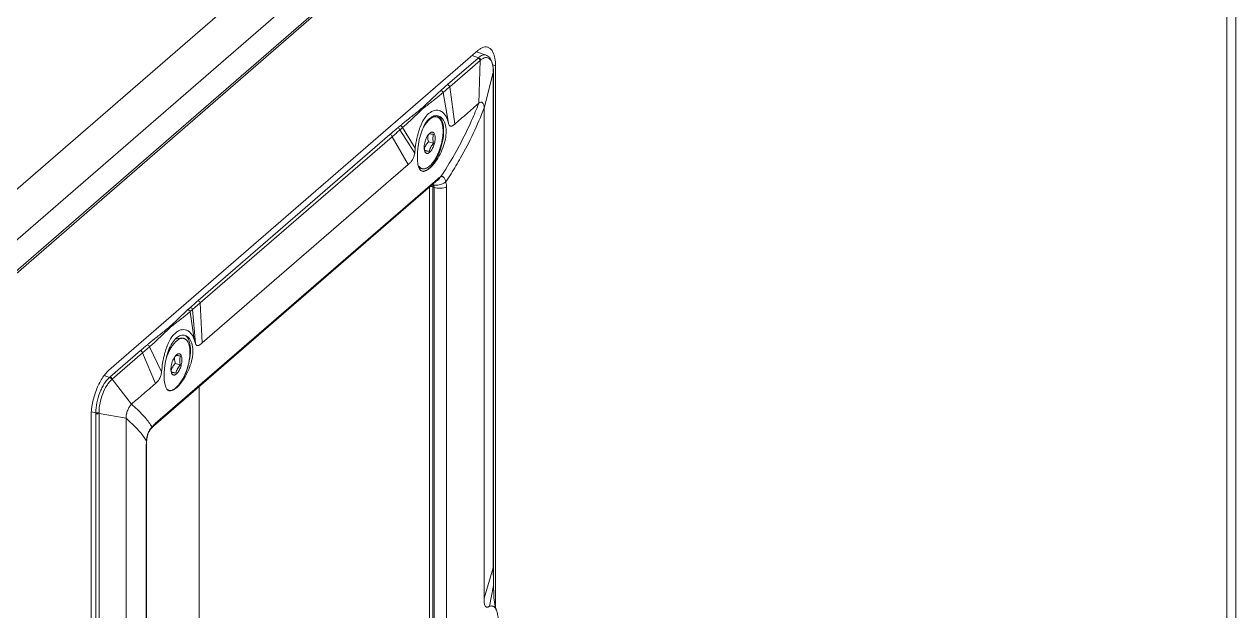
# Model space of a CAD drawing. Header units: millimetres. Extents: x 0 to 3564, y 0 to 2520.
# Drawn here: x 1877.4 to 2100.7, y 2034.2 to 2142.2 of the extents above; entities that cross this region are included whole.
import ezdxf

# ---------------------------------------------------------------- set-up
doc = ezdxf.new("R2010")
doc.units = ezdxf.units.MM
doc.layers.get('0').update_dxf_attribs({"lineweight": 13})

msp = doc.modelspace()

# ---------------------------------------------------------------- linework, layer by layer
for p, q in [((1779.7, 2028.41), (2094.7, 2301.2)), ((1784.03, 2022.83), (2099.03, 2295.62)), ((2100.7, 2296), (2100.7, 1871.65)), ((2099.03, 2289.99), (1784.03, 2017.2)), ((2099.03, 2289.56), (1784.03, 2016.76)), ((2099.03, 2289.56), (2099.03, 1865.2)), ((1961.03, 2137.4), (1893.03, 2078.51)), ((1962.59, 2136.55), (1960.78, 2137.18)), ((1961.06, 2135.99), (1955.45, 2131.14)), ((1961.45, 2135.56), (1955.84, 2130.72)), ((1961.16, 2136.08), (1959.98, 2136.48)), ((1961.06, 2135.99), (1961.16, 2136.08)), ((1961.45, 2135.56), (1961.19, 2127.67)), ((1961.55, 2135.65), (1961.45, 2135.57)), ((1964.28, 2134.58), (1963.77, 2134.73)), ((1964.28, 2134.58), (1964.28, 2034.86)), ((1963.88, 2133.37), (1962.2, 2126.76)), ((1963.89, 2133.7), (1963.88, 2133.64)), ((1963.9, 2133.53), (1963.88, 2133.47)), ((1963.89, 2133.7), (1963.89, 2133.7)), ((1963.89, 2091.24), (1963.9, 2133.53)), ((1956.78, 2123.84), (1955.84, 2130.72)), ((1954.61, 2129.65), (1955.61, 2123.99)), ((1962.2, 2126.82), (1962.2, 2126.76)), ((1962.2, 2036.52), (1962.2, 2126.76)), ((1946.76, 2123.58), (1946.29, 2123.18)), ((1947.14, 2123.19), (1947.23, 2123.27)), ((1947.14, 2123.19), (1947.23, 2123.27)), ((1948.01, 2124.59), (1947.96, 2124.56)), ((1948.01, 2124.59), (1947.96, 2124.56)), ((1953.52, 2125.17), (1953.39, 2125.21)), ((1909.48, 2091.32), (1944.84, 2121.95)), ((1945.23, 2121.52), (1909.87, 2090.89)), ((1945.23, 2121.52), (1948.17, 2116.4)), ((1946.67, 2122.77), (1949.39, 2118.46)), ((1947.14, 2123.19), (1949.5, 2119.41)), ((1952.14, 2122.16), (1952.05, 2122.07)), ((1952.06, 2118.8), (1951.22, 2119.04)), ((1952.87, 2120.32), (1951.93, 2120.59)), ((1910.23, 2083.54), (1948.17, 2116.4)), ((1950.76, 2115.63), (1950.63, 2115.67)), ((1953.27, 2113.25), (1901.27, 2068.21)), ((1953.59, 2113.7), (1901.59, 2068.67)), ((1952.1, 2112.23), (1952.1, 2020.03)), ((1952.72, 2020), (1952.73, 2112.23)), ((1952.96, 2112.16), (1952.73, 2112.23)), ((1952.78, 2112.82), (1952.87, 2112.64)), ((1952.96, 2019.93), (1952.96, 2112.16)), ((1953.27, 2113.25), (1953.36, 2113.32)), ((1953.37, 2113.33), (1953.37, 2113.33)), ((1955.25, 2019.9), (1955.25, 2112.26)), ((1907.61, 2089.67), (1908.06, 2090.08)), ((1908.45, 2089.67), (1909.87, 2090.89)), ((1910.23, 2083.54), (1909.87, 2090.89)), ((1963.88, 2091.24), (1963.88, 2042.1)), ((1963.89, 2042.16), (1963.89, 2091.23)), ((1908, 2089.29), (1908.78, 2084.15)), ((1908.45, 2089.67), (1908.97, 2083.46)), ((1906.86, 2084.35), (1906.73, 2084.39)), ((1893.26, 2077.28), (1898.86, 2082.13)), ((1893.66, 2076.85), (1899.25, 2081.7)), ((1899.25, 2081.7), (1900.52, 2082.8)), ((1899.25, 2081.7), (1901.61, 2076.06)), ((1900.52, 2082.8), (1900.57, 2082.85)), ((1900.52, 2082.8), (1902.75, 2078.21)), ((1905.49, 2081.34), (1905.39, 2081.25)), ((1906.22, 2079.49), (1905.27, 2079.77)), ((1892.17, 2077.53), (1893.16, 2077.19)), ((1893.26, 2077.28), (1893.16, 2077.19)), ((1893.66, 2076.85), (1893.55, 2076.76)), ((1897.2, 2072.25), (1893.66, 2076.85)), ((1905.41, 2077.98), (1904.57, 2078.22)), ((1904.11, 2074.81), (1903.98, 2074.85)), ((1909.67, 2075.49), (1909.67, 1997.03)), ((1889.78, 1934.1), (1889.78, 2070.07)), ((1890.65, 2070.67), (1889.85, 2070.87)), ((1890.65, 1979.14), (1890.65, 2070.5)), ((1891.22, 2070.54), (1896.2, 2069.66)), ((1891.22, 1979.18), (1891.22, 2070.54)), ((1896.2, 2069.66), (1896.2, 1979.36)), ((1900.96, 2068.03), (1900.83, 2067.76)), ((1900.83, 2067.76), (1900.83, 2067.76)), ((1899.94, 2065.48), (1899.96, 2065.44)), ((1899.94, 2065.48), (1899.96, 2065.44)), ((1899.99, 2065.5), (1899.96, 2065.44)), ((1899.96, 2064.53), (1899.93, 2064.35)), ((1899.93, 2064.35), (1899.93, 1971.98)), ((1899.96, 2064.53), (1899.96, 1972.2)), ((1963.88, 2042.1), (1962.2, 2036.52)), ((1963.89, 2042.16), (1963.88, 2042.1)), ((1963.89, 2042.16), (1963.89, 2042.16)), ((1963.92, 2038.84), (1963.17, 2035.02)), ((1963.92, 2038.88), (1963.92, 2038.84)), ((1963.92, 2038.88), (1963.92, 2038.84)), ((1963.97, 2036.86), (1963.92, 2038.88)), ((1963.92, 2038.84), (1963.96, 2037.24)), ((1963.96, 2037.24), (1963.97, 2036.92)), ((1963.99, 2036.56), (1963.97, 2036.92)), ((1963.97, 2036.92), (1963.97, 2036.86))]:
    msp.add_line(p, q)
for points in [[(1963.89, 2133.7), (1963.85, 2134.38), (1963.63, 2135.36), (1963.23, 2136.09), (1962.68, 2136.51), (1962.59, 2136.55)], [(1899.99, 2065.5), (1899.99, 2065.52), (1899.99, 2065.55), (1899.99, 2065.58), (1900, 2065.61), (1900, 2065.65), (1900, 2065.68), (1900.01, 2065.71), (1900.01, 2065.75), (1900.01, 2065.78), (1900.02, 2065.82), (1900.02, 2065.86), (1900.03, 2065.9), (1900.03, 2065.95), (1900.04, 2065.99), (1900.05, 2066.04), (1900.06, 2066.09), (1900.07, 2066.14), (1900.08, 2066.19), (1900.09, 2066.25), (1900.1, 2066.31), (1900.12, 2066.37), (1900.14, 2066.44), (1900.16, 2066.51), (1900.18, 2066.58), (1900.21, 2066.66), (1900.24, 2066.75), (1900.27, 2066.85), (1900.31, 2066.95), (1900.36, 2067.06), (1900.42, 2067.18), (1900.5, 2067.31), (1900.59, 2067.46), (1900.71, 2067.62), (1900.83, 2067.76)], [(1900.83, 2067.76), (1900.92, 2067.87), (1901.23, 2068.18), (1901.27, 2068.21)], [(1899.96, 2064.53), (1899.96, 2064.63), (1899.98, 2065.31), (1899.99, 2065.5)], [(1963.92, 2038.88), (1963.9, 2039.96), (1963.89, 2041.31), (1963.89, 2042.16)], [(1964.47, 2034.29), (1964.24, 2034.98), (1963.99, 2036.56)]]:
    msp.add_lwpolyline(points)
for centre, radius, start, end in [((1962.5, 2136.85), 1.22, 68.5492, 73.891), ((1956.92, 2133.53), 6.96, 0.9066, 1.4446), ((1948.69, 2133.4), 15.19, 0.6939, 0.913), ((1948.79, 2133.4), 15.09, 0.2558, 0.6941), ((1948.04, 2134.09), 15.86, 357.3961, 357.7456), ((1948.48, 2133.53), 15.41, 0.0037, 0.6576), ((2005.62, 2052.17), 92.54, 129.1488, 129.4937), ((2018.4, 2036.44), 112.81, 128.6385, 129.1411), ((1871.69, 2207.92), 113.46, 311.7459, 311.9709), ((1899.56, 2176.98), 71.82, 311.9436, 312.7775), ((1960.24, 2119.49), 10.55, 158.4086, 159.6023), ((1959.89, 2119.63), 10.17, 158.2046, 158.4021), ((1953.26, 2124.27), 0.941, 73.9237, 82.0258), ((1881.29, 2197.04), 98.95, 311.3608, 311.7253), ((1961.23, 2119.12), 11.61, 159.6133, 162.3832), ((1954.4, 2120.02), 3.14, 147.8011, 149.3992), ((1954.39, 2119.74), 3.27, 143.6375, 145.2029), ((1954.18, 2121.44), 2.37, 171.7871, 180.0186), ((1953.82, 2119.77), 2.7, 182.7691, 185.1945), ((1954.33, 2119.52), 3.2, 177.996, 179.9756), ((1953.92, 2119.78), 2.79, 185.1885, 185.7299), ((1945.34, 2119.24), 4.13, 344.3689, 349.1188), ((1951.02, 2116.53), 0.938, 245.8876, 253.8828), ((1900.22, 2150.5), 65.06, 325.934, 327.5274), ((1900.89, 2149.85), 65.45, 325.9414, 327.5243), ((1952.36, 2113.39), 1.04, 263.3347, 265.9342), ((1951.66, 2112.16), 1.3, 359.9727, 3.625), ((1852.06, 2155.92), 86.99, 310.012, 310.4048), ((1994.7, 1968.95), 148.32, 129.4207, 129.6151), ((1969.37, 1999.8), 108.4, 128.9083, 129.4319), ((1824.42, 2168.67), 114.73, 311.5801, 311.7979), ((1846.26, 2144.3), 82.02, 311.7736, 312.5113), ((1906.6, 2083.45), 0.941, 73.9237, 82.0258), ((1914.13, 2078.88), 11.14, 158.7869, 159.6532), ((1913.73, 2079.03), 10.71, 158.2971, 158.7843), ((1907.75, 2079.19), 3.14, 147.8011, 149.3992), ((1907.74, 2078.92), 3.27, 143.6375, 145.2029), ((1907.52, 2080.62), 2.37, 171.7871, 180.0186), ((1907.17, 2078.95), 2.7, 182.7691, 185.1945), ((1907.68, 2078.7), 3.2, 177.996, 179.9756), ((1907.26, 2078.96), 2.79, 185.1885, 185.7299), ((1904.37, 2075.71), 0.938, 245.8876, 253.8828), ((1876.54, 2070.5), 14.11, 0.0043, 0.695), ((1877.43, 2070.72), 13.8, 359.2889, 0.02), ((1894.3, 2064.4), 7.59, 31.0833, 32.3865), ((1895.19, 2064.93), 6.55, 28.2518, 31.1359), ((1907.53, 2062.24), 8.76, 136.5066, 138.6255), ((1922.72, 2064.13), 22.79, 176.7134, 177.6392), ((1918.65, 2064.3), 18.72, 177.6432, 179.3061), ((1915.48, 2064.35), 15.55, 179.3405, 179.9927)]:
    msp.add_arc(centre, radius, start, end)
for points, knots in [([(1961.03, 2137.4), (1961.1, 2137.45), (1961.34, 2137.65), (1961.61, 2137.82), (1961.82, 2137.91)], [0, 0, 0, 0, 0.270959, 1, 1, 1, 1]), ([(1961.82, 2137.91), (1961.98, 2137.98), (1962.32, 2138.09), (1962.68, 2138.06), (1962.83, 2138.01)], [0, 0, 0, 0, 0.52746, 1, 1, 1, 1]), ([(1962.94, 2137.98), (1963.13, 2137.91), (1963.49, 2137.65), (1963.72, 2137.28), (1963.82, 2137.08)], [0, 0, 0, 0, 0.460678, 1, 1, 1, 1]), ([(1963.82, 2137.08), (1963.99, 2136.73), (1964.22, 2135.9), (1964.28, 2135.05), (1964.28, 2134.58)], [0, 0, 0, 0, 0.449847, 1, 1, 1, 1]), ([(1961.06, 2135.99), (1961.15, 2135.96), (1961.32, 2135.84), (1961.43, 2135.66), (1961.45, 2135.56)], [0, 0, 0, 0, 0.497102, 1, 1, 1, 1]), ([(1962.59, 2136.55), (1962.48, 2136.58), (1962.25, 2136.62), (1961.88, 2136.55), (1961.51, 2136.36), (1961.27, 2136.19), (1961.16, 2136.08)], [0, 0, 0, 0, 0.211721, 0.439885, 0.700255, 1, 1, 1, 1]), ([(1961.16, 2136.08), (1961.25, 2136.05), (1961.42, 2135.93), (1961.53, 2135.75), (1961.55, 2135.65)], [0, 0, 0, 0, 0.498199, 1, 1, 1, 1]), ([(1961.55, 2135.65), (1961.69, 2135.77), (1961.96, 2135.96), (1962.4, 2136.13), (1962.83, 2136.11), (1963.2, 2135.9), (1963.49, 2135.53), (1963.7, 2135.03), (1963.84, 2134.4), (1963.87, 2133.95), (1963.88, 2133.71)], [0, 0, 0, 0, 0.129842, 0.238794, 0.334406, 0.430127, 0.539352, 0.669787, 0.823844, 1, 1, 1, 1]), ([(1963.88, 2133.37), (1963.88, 2129.86), (1963.88, 2115.82), (1963.88, 2101.77), (1963.88, 2091.24)], [0, 0, 0, 0, 0.249884, 1, 1, 1, 1]), ([(1954.22, 2130.05), (1953.72, 2129.59), (1952.97, 2128.91), (1951.99, 2127.97), (1951.26, 2127.26), (1950.49, 2126.57), (1949.68, 2125.91), (1948.85, 2125.26), (1948.29, 2124.82), (1948.01, 2124.59)], [0, 0, 0, 0, 0.246413, 0.368511, 0.490619, 0.614919, 0.742287, 0.871242, 1, 1, 1, 1]), ([(1955.45, 2131.14), (1955.35, 2131.05), (1954.94, 2130.69), (1954.52, 2130.33), (1954.22, 2130.05)], [0, 0, 0, 0, 0.251039, 1, 1, 1, 1]), ([(1954.22, 2130.05), (1954.31, 2130.02), (1954.48, 2129.91), (1954.58, 2129.74), (1954.61, 2129.65)], [0, 0, 0, 0, 0.499011, 1, 1, 1, 1]), ([(1954.61, 2129.65), (1954.71, 2129.74), (1955.13, 2130.09), (1955.54, 2130.45), (1955.85, 2130.72)], [0, 0, 0, 0, 0.246759, 1, 1, 1, 1]), ([(1955.45, 2131.14), (1955.55, 2131.11), (1955.72, 2130.99), (1955.82, 2130.81), (1955.84, 2130.72)], [0, 0, 0, 0, 0.497497, 1, 1, 1, 1]), ([(1948.33, 2124.27), (1948.6, 2124.51), (1949.12, 2125.01), (1949.88, 2125.76), (1950.65, 2126.48), (1951.45, 2127.14), (1952.27, 2127.76), (1953.07, 2128.37), (1953.84, 2129), (1954.35, 2129.43), (1954.61, 2129.65)], [0, 0, 0, 0, 0.130785, 0.260503, 0.387778, 0.513555, 0.63687, 0.757753, 0.878394, 1, 1, 1, 1]), ([(1961.2, 2127.67), (1961.26, 2127.72), (1961.38, 2127.81), (1961.57, 2127.88), (1961.76, 2127.87), (1961.92, 2127.78), (1962.04, 2127.62), (1962.17, 2127.3), (1962.2, 2127.01), (1962.2, 2126.82)], [0, 0, 0, 0, 0.130926, 0.240979, 0.336499, 0.432014, 0.540577, 0.670671, 1, 1, 1, 1]), ([(1955.61, 2123.99), (1955.56, 2124.17), (1955.47, 2124.52), (1955.24, 2125.17), (1954.81, 2125.82), (1954.21, 2126.26), (1953.68, 2126.4), (1953.14, 2126.42), (1952.42, 2126.16), (1951.64, 2125.52), (1950.96, 2124.57), (1950.61, 2123.82), (1950.44, 2123.4)], [0, 0, 0, 0, 0.069951, 0.137618, 0.256323, 0.359855, 0.409142, 0.458617, 0.564255, 0.687448, 0.83334, 1, 1, 1, 1]), ([(1961.2, 2127.67), (1960.78, 2126.6), (1959.7, 2123.97), (1957.7, 2119.91), (1956, 2116.99), (1955.1, 2115.57)], [0, 0, 0, 0, 0.253056, 0.629986, 1, 1, 1, 1]), ([(1956.1, 2114.71), (1956.7, 2115.66), (1959.04, 2119.53), (1960.98, 2123.64), (1962.2, 2126.82)], [0, 0, 0, 0, 0.24871, 1, 1, 1, 1]), ([(1956.78, 2123.84), (1957.51, 2124.48), (1958.63, 2125.42), (1960.1, 2126.7), (1960.83, 2127.35), (1961.19, 2127.67)], [0, 0, 0, 0, 0.498644, 0.749053, 1, 1, 1, 1]), ([(1946.77, 2123.58), (1946.81, 2123.57), (1946.97, 2123.48), (1947.1, 2123.32), (1947.14, 2123.19)], [0, 0, 0, 0, 0.240309, 1, 1, 1, 1]), ([(1950.8, 2115.16), (1950.7, 2115.19), (1950.5, 2115.3), (1950.27, 2115.6), (1950.1, 2116), (1949.98, 2116.5), (1949.9, 2117.1), (1949.88, 2117.79), (1949.89, 2118.54), (1949.98, 2119.61), (1950.21, 2120.98), (1950.65, 2122.53), (1951.26, 2123.87), (1951.83, 2124.61), (1952.15, 2124.88)], [0, 0, 0, 0, 0.029332, 0.062826, 0.103582, 0.152777, 0.21037, 0.275587, 0.34712, 0.423366, 0.582774, 0.739607, 0.88145, 1, 1, 1, 1]), ([(1952.36, 2124.88), (1952.29, 2124.82), (1952.21, 2124.76), (1952.14, 2124.7), (1951.99, 2124.57), (1951.7, 2124.27), (1951.3, 2123.74), (1951.05, 2123.33), (1950.93, 2123.1), (1950.92, 2123.09)], [-0.0465968, -0.0465968, -0.0465968, -0.0465968, 0, 0, 0, 0.0975762, 0.2075461, 0.3282622, 0.3358941, 0.3358941, 0.3358941, 0.3358941]), ([(1952.14, 2116.1), (1952.28, 2116.22), (1952.56, 2116.51), (1952.94, 2117), (1953.3, 2117.59), (1953.63, 2118.24), (1953.93, 2118.94), (1954.18, 2119.68), (1954.38, 2120.44), (1954.52, 2121.2), (1954.61, 2121.94), (1954.63, 2122.64), (1954.59, 2123.29), (1954.5, 2123.86), (1954.34, 2124.35), (1954.15, 2124.69), (1953.97, 2124.9), (1953.83, 2125.02), (1953.68, 2125.11), (1953.57, 2125.16), (1953.52, 2125.17)], [0, 0, 0, 0, 0.055389, 0.117513, 0.185555, 0.258364, 0.334558, 0.412611, 0.49092, 0.567871, 0.641906, 0.711591, 0.77569, 0.833268, 0.883821, 0.927483, 0.94707, 0.965448, 0.982953, 1, 1, 1, 1]), ([(1952.15, 2124.88), (1952.27, 2124.98), (1952.52, 2125.17), (1952.93, 2125.35), (1953.34, 2125.42), (1953.61, 2125.38), (1953.74, 2125.35)], [0, 0, 0, 0, 0.282775, 0.538342, 0.77368, 1, 1, 1, 1]), ([(1953.74, 2125.35), (1953.87, 2125.31), (1954.15, 2125.17), (1954.5, 2124.86), (1954.79, 2124.42), (1955.09, 2123.67), (1955.24, 2122.51), (1955.08, 2121), (1954.61, 2119.43), (1953.92, 2117.95), (1953.21, 2116.86), (1952.6, 2116.13), (1952.3, 2115.83), (1952.15, 2115.7)], [0, 0, 0, 0, 0.039156, 0.08122, 0.127798, 0.179773, 0.300305, 0.44029, 0.591657, 0.743454, 0.883437, 0.945339, 1, 1, 1, 1]), ([(1953.42, 2125.2), (1953.41, 2125.2), (1953.4, 2125.2), (1953.39, 2125.2), (1953.32, 2125.21), (1953.18, 2125.22), (1952.97, 2125.18), (1952.74, 2125.1), (1952.6, 2125.03), (1952.53, 2124.99), (1952.47, 2124.95), (1952.42, 2124.92), (1952.36, 2124.88)], [-0.034423, -0.034423, -0.034423, -0.034423, 0, 0, 0, 0.225604, 0.463861, 0.720594, 1, 1, 1, 1.22038, 1.22038, 1.22038, 1.22038]), ([(1952.56, 2125.17), (1952.68, 2125.19), (1952.8, 2125.21), (1952.92, 2125.23), (1952.92, 2125.23), (1952.92, 2125.23), (1952.92, 2125.23), (1952.94, 2125.23), (1952.96, 2125.24), (1952.98, 2125.24), (1953.05, 2125.25), (1953.19, 2125.25), (1953.32, 2125.23), (1953.39, 2125.21)], [-1.032198, -1.032198, -1.032198, -1.032198, -0.154935, -0.154935, -0.154935, -0.148227, -0.148227, -0.148227, 0, 0, 0, 0.508976, 1, 1, 1, 1]), ([(1953.65, 2125.36), (1953.68, 2125.35), (1953.79, 2125.3), (1953.88, 2125.23), (1953.95, 2125.18)], [0, 0, 0, 0, 0.244192, 1, 1, 1, 1]), ([(1953.95, 2125.18), (1954.08, 2125.06), (1954.32, 2124.75), (1954.56, 2124.15), (1954.7, 2123.42), (1954.73, 2122.89), (1954.73, 2122.6)], [0, 0, 0, 0, 0.190947, 0.419841, 0.690631, 1, 1, 1, 1]), ([(1955.61, 2123.99), (1955.63, 2123.91), (1955.68, 2123.77), (1955.79, 2123.6), (1955.92, 2123.49), (1956.15, 2123.42), (1956.4, 2123.53), (1956.61, 2123.69), (1956.73, 2123.79), (1956.79, 2123.84)], [0, 0, 0, 0, 0.15108, 0.277108, 0.384373, 0.484051, 0.71059, 0.850611, 1, 1, 1, 1]), ([(1946.29, 2123.18), (1946.17, 2123.08), (1945.68, 2122.67), (1945.2, 2122.26), (1944.84, 2121.95)], [0, 0, 0, 0, 0.25124, 1, 1, 1, 1]), ([(1945.23, 2121.52), (1945.21, 2121.62), (1945.11, 2121.8), (1944.93, 2121.92), (1944.84, 2121.95)], [0, 0, 0, 0, 0.502745, 1, 1, 1, 1]), ([(1945.23, 2121.52), (1945.47, 2121.73), (1945.95, 2122.14), (1946.43, 2122.56), (1946.67, 2122.77)], [0, 0, 0, 0, 0.496612, 1, 1, 1, 1]), ([(1946.29, 2123.18), (1946.38, 2123.15), (1946.54, 2123.04), (1946.64, 2122.87), (1946.67, 2122.77)], [0, 0, 0, 0, 0.493312, 1, 1, 1, 1]), ([(1949.95, 2121.85), (1949.89, 2121.65), (1949.7, 2120.85), (1949.57, 2120.03), (1949.5, 2119.41)], [0, 0, 0, 0, 0.249406, 1, 1, 1, 1]), ([(1950.17, 2122.64), (1950.15, 2122.57), (1950.07, 2122.31), (1950, 2122.05), (1949.95, 2121.85)], [0, 0, 0, 0, 0.2473, 1, 1, 1, 1]), ([(1951.7, 2121.61), (1951.62, 2121.47), (1951.47, 2121.16), (1951.29, 2120.66), (1951.17, 2120.15), (1951.13, 2119.8), (1951.13, 2119.63)], [0, 0, 0, 0, 0.242183, 0.499273, 0.75672, 1, 1, 1, 1]), ([(1952.05, 2122.07), (1951.99, 2122.02), (1951.89, 2121.89), (1951.8, 2121.76), (1951.75, 2121.69)], [0, 0, 0, 0, 0.475902, 1, 1, 1, 1]), ([(1952.06, 2122.05), (1952.04, 2122.02), (1951.93, 2121.9), (1951.83, 2121.78), (1951.76, 2121.68)], [0, 0, 0, 0, 0.251913, 1, 1, 1, 1]), ([(1951.8, 2121.44), (1951.8, 2121.3), (1951.83, 2121.01), (1951.89, 2120.73), (1951.93, 2120.59)], [0, 0, 0, 0, 0.490548, 1, 1, 1, 1]), ([(1952.87, 2121.94), (1952.78, 2121.96), (1952.6, 2121.99), (1952.37, 2122.03), (1952.19, 2122.05), (1952.1, 2122.05), (1952.06, 2122.05)], [0, 0, 0, 0, 0.362375, 0.657213, 0.867114, 1, 1, 1, 1]), ([(1954.73, 2122.6), (1954.73, 2121.96), (1954.57, 2120.62), (1954.02, 2118.71), (1953.31, 2117.23), (1952.63, 2116.27), (1952.27, 2115.88), (1952.08, 2115.72)], [0, 0, 0, 0, 0.257318, 0.531327, 0.788432, 0.901357, 1, 1, 1, 1]), ([(1953.16, 2121.28), (1953.16, 2121.39), (1953.14, 2121.6), (1953.09, 2121.88), (1953.01, 2122.07), (1952.93, 2122.2), (1952.86, 2122.27), (1952.79, 2122.32), (1952.71, 2122.36), (1952.62, 2122.37), (1952.53, 2122.37), (1952.43, 2122.34), (1952.3, 2122.28), (1952.2, 2122.21), (1952.14, 2122.16)], [0, 0, 0, 0, 0.176286, 0.330449, 0.460858, 0.517768, 0.569981, 0.618683, 0.665488, 0.712273, 0.760915, 0.81303, 0.86984, 1, 1, 1, 1]), ([(1952.14, 2118.65), (1952.21, 2118.71), (1952.35, 2118.86), (1952.54, 2119.12), (1952.71, 2119.43), (1952.86, 2119.78), (1952.99, 2120.16), (1953.08, 2120.54), (1953.14, 2120.91), (1953.16, 2121.16), (1953.16, 2121.28)], [0, 0, 0, 0, 0.09859, 0.211371, 0.335842, 0.468575, 0.605586, 0.742619, 0.875421, 1, 1, 1, 1]), ([(1952.87, 2121.94), (1952.84, 2121.82), (1952.77, 2121.56), (1952.75, 2121.3), (1952.75, 2121.16)], [0, 0, 0, 0, 0.489925, 1, 1, 1, 1]), ([(1952.75, 2121.16), (1952.75, 2121.02), (1952.77, 2120.74), (1952.84, 2120.46), (1952.87, 2120.32)], [0, 0, 0, 0, 0.49054, 1, 1, 1, 1]), ([(1949.39, 2118.46), (1949.41, 2118.54), (1949.45, 2118.86), (1949.47, 2119.17), (1949.5, 2119.41)], [0, 0, 0, 0, 0.253334, 1, 1, 1, 1]), ([(1951.13, 2119.52), (1951.13, 2119.41), (1951.14, 2119.2), (1951.18, 2118.99), (1951.21, 2118.89)], [0, 0, 0, 0, 0.535787, 1, 1, 1, 1]), ([(1951.25, 2118.91), (1951.24, 2118.96), (1951.19, 2119.15), (1951.15, 2119.35), (1951.14, 2119.5)], [0, 0, 0, 0, 0.254105, 1, 1, 1, 1]), ([(1951.93, 2120.59), (1951.84, 2120.49), (1951.67, 2120.3), (1951.45, 2119.98), (1951.28, 2119.64), (1951.2, 2119.4), (1951.17, 2119.29)], [0, 0, 0, 0, 0.259382, 0.513344, 0.760181, 1, 1, 1, 1]), ([(1951.21, 2118.89), (1951.23, 2118.83), (1951.27, 2118.73), (1951.36, 2118.6), (1951.46, 2118.5), (1951.58, 2118.44), (1951.72, 2118.43), (1951.86, 2118.46), (1952, 2118.54), (1952.09, 2118.61), (1952.14, 2118.65)], [0, 0, 0, 0, 0.147639, 0.276665, 0.390709, 0.496421, 0.602751, 0.718439, 0.849813, 1, 1, 1, 1]), ([(1951.25, 2118.91), (1951.29, 2118.91), (1951.38, 2118.91), (1951.55, 2118.89), (1951.79, 2118.85), (1951.97, 2118.82), (1952.06, 2118.8)], [0, 0, 0, 0, 0.132885, 0.342787, 0.637625, 1, 1, 1, 1]), ([(1952.06, 2118.8), (1952.09, 2118.94), (1952.15, 2119.14), (1952.25, 2119.4), (1952.37, 2119.66), (1952.58, 2119.98), (1952.77, 2120.21), (1952.87, 2120.32)], [0, 0, 0, 0, 0.238591, 0.360572, 0.484671, 0.738997, 1, 1, 1, 1]), ([(1948.17, 2116.4), (1948.28, 2116.49), (1948.45, 2116.62), (1948.66, 2116.84), (1948.82, 2117.04), (1948.97, 2117.27), (1949.15, 2117.63), (1949.26, 2117.93), (1949.31, 2118.13)], [0, 0, 0, 0, 0.200178, 0.308197, 0.42817, 0.559752, 0.700654, 1, 1, 1, 1]), ([(1950.08, 2116.11), (1950.16, 2116.04), (1950.24, 2115.97), (1950.31, 2115.91), (1950.33, 2115.89), (1950.35, 2115.87), (1950.37, 2115.85), (1950.38, 2115.85), (1950.38, 2115.84), (1950.39, 2115.84), (1950.41, 2115.82), (1950.49, 2115.76), (1950.57, 2115.71), (1950.64, 2115.68), (1950.64, 2115.68), (1950.64, 2115.68), (1950.64, 2115.68)], [-1.370714, -1.370714, -1.370714, -1.370714, -0.352048, -0.352048, -0.352048, -0.075454, -0.075454, -0.075454, 0, 0, 0, 0.257186, 1, 1, 1, 1.015978, 1.015978, 1.015978, 1.015978]), ([(1950.63, 2115.67), (1950.62, 2115.67), (1950.55, 2115.7), (1950.48, 2115.73), (1950.43, 2115.75), (1950.43, 2115.76), (1950.43, 2115.76), (1950.42, 2115.76), (1950.41, 2115.77), (1950.4, 2115.77), (1950.39, 2115.78), (1950.31, 2115.83), (1950.23, 2115.87), (1950.14, 2115.92)], [0, 0, 0, 0, 0.248517, 1, 1, 1, 1.048294, 1.048294, 1.048294, 1.237527, 1.237527, 1.237527, 2.529642, 2.529642, 2.529642, 2.529642]), ([(1951.39, 2115.28), (1951.34, 2115.26), (1951.14, 2115.19), (1950.92, 2115.16), (1950.76, 2115.18), (1950.75, 2115.19), (1950.73, 2115.19), (1950.71, 2115.19)], [0, 0, 0, 0, 0.269583, 1, 1, 1, 1.075241, 1.075241, 1.075241, 1.075241]), ([(1950.76, 2115.63), (1950.81, 2115.62), (1950.92, 2115.6), (1951.14, 2115.59), (1951.37, 2115.64), (1951.6, 2115.74), (1951.85, 2115.87), (1952.03, 2116), (1952.14, 2116.1)], [0, 0, 0, 0, 0.104628, 0.211655, 0.440749, 0.566666, 0.701517, 1, 1, 1, 1]), ([(1952.15, 2115.7), (1952.03, 2115.59), (1951.79, 2115.41), (1951.44, 2115.22), (1951.1, 2115.12), (1950.89, 2115.13), (1950.8, 2115.16)], [0, 0, 0, 0, 0.316818, 0.584444, 0.807072, 1, 1, 1, 1]), ([(1952.08, 2115.72), (1952.02, 2115.67), (1951.81, 2115.5), (1951.58, 2115.35), (1951.39, 2115.28)], [0, 0, 0, 0, 0.272904, 1, 1, 1, 1]), ([(1952.71, 2112.42), (1952.7, 2112.41), (1952.63, 2112.38), (1952.55, 2112.37), (1952.49, 2112.36)], [0, 0, 0, 0, 0.22248, 1, 1, 1, 1]), ([(1952.67, 2112.73), (1952.68, 2112.69), (1952.72, 2112.53), (1952.73, 2112.36), (1952.73, 2112.23)], [0, 0, 0, 0, 0.230632, 1, 1, 1, 1]), ([(1953.43, 2112.59), (1953.38, 2112.59), (1953.19, 2112.59), (1953, 2112.61), (1952.87, 2112.64)], [0, 0, 0, 0, 0.265639, 1, 1, 1, 1]), ([(1952.87, 2112.64), (1952.88, 2112.61), (1952.93, 2112.48), (1952.95, 2112.35), (1952.96, 2112.24)], [0, 0, 0, 0, 0.246494, 1, 1, 1, 1]), ([(1955.25, 2112.26), (1955.09, 2112.19), (1954.72, 2112.09), (1954.14, 2112.02), (1953.53, 2112.03), (1953.14, 2112.11), (1952.96, 2112.16)], [0, 0, 0, 0, 0.227954, 0.490186, 0.757774, 1, 1, 1, 1]), ([(1953.27, 2113.25), (1953.31, 2113.28), (1953.44, 2113.41), (1953.54, 2113.57), (1953.59, 2113.7)], [0, 0, 0, 0, 0.25383, 1, 1, 1, 1]), ([(1954.11, 2114.06), (1954.03, 2113.91), (1953.82, 2113.62), (1953.53, 2113.41), (1953.37, 2113.33)], [0, 0, 0, 0, 0.49379, 1, 1, 1, 1]), ([(1955.11, 2113.2), (1954.88, 2113.02), (1954.34, 2112.73), (1953.74, 2112.61), (1953.43, 2112.59)], [0, 0, 0, 0, 0.486988, 1, 1, 1, 1]), ([(1954.11, 2114.06), (1954.02, 2114.02), (1953.84, 2113.91), (1953.68, 2113.78), (1953.59, 2113.7)], [0, 0, 0, 0, 0.442767, 1, 1, 1, 1]), ([(1955.11, 2113.2), (1955.09, 2113.29), (1955.05, 2113.47), (1954.96, 2113.71), (1954.85, 2113.91), (1954.73, 2114.06), (1954.58, 2114.16), (1954.36, 2114.2), (1954.2, 2114.12), (1954.11, 2114.06)], [0, 0, 0, 0, 0.179134, 0.339346, 0.478974, 0.597069, 0.698279, 0.792177, 1, 1, 1, 1]), ([(1955.25, 2112.26), (1955.25, 2112.35), (1955.24, 2112.66), (1955.18, 2112.98), (1955.11, 2113.2)], [0, 0, 0, 0, 0.263207, 1, 1, 1, 1]), ([(1908.06, 2090.08), (1908.18, 2090.18), (1908.65, 2090.6), (1909.12, 2091.01), (1909.48, 2091.32)], [0, 0, 0, 0, 0.248929, 1, 1, 1, 1]), ([(1908.06, 2090.08), (1908.15, 2090.05), (1908.32, 2089.94), (1908.42, 2089.76), (1908.45, 2089.67)], [0, 0, 0, 0, 0.497007, 1, 1, 1, 1]), ([(1909.48, 2091.32), (1909.57, 2091.29), (1909.74, 2091.17), (1909.84, 2090.99), (1909.87, 2090.89)], [0, 0, 0, 0, 0.497262, 1, 1, 1, 1]), ([(1901.29, 2084.15), (1901.57, 2084.38), (1902.13, 2084.83), (1902.98, 2085.49), (1903.82, 2086.16), (1904.61, 2086.85), (1905.36, 2087.56), (1906.1, 2088.27), (1906.85, 2088.97), (1907.35, 2089.44), (1907.61, 2089.67)], [0, 0, 0, 0, 0.128327, 0.257281, 0.385255, 0.510299, 0.632694, 0.754606, 0.87695, 1, 1, 1, 1]), ([(1901.68, 2083.85), (1901.94, 2084.09), (1902.47, 2084.59), (1903.24, 2085.34), (1904.01, 2086.09), (1904.81, 2086.77), (1905.63, 2087.39), (1906.44, 2088.01), (1907.22, 2088.64), (1907.74, 2089.07), (1908, 2089.29)], [0, 0, 0, 0, 0.130488, 0.260515, 0.388009, 0.513798, 0.637484, 0.75866, 0.87895, 1, 1, 1, 1]), ([(1907.61, 2089.67), (1907.7, 2089.64), (1907.86, 2089.54), (1907.97, 2089.38), (1908, 2089.29)], [0, 0, 0, 0, 0.497442, 1, 1, 1, 1]), ([(1904.91, 2084.96), (1905.07, 2085.15), (1905.4, 2085.48), (1905.96, 2085.84), (1906.55, 2086), (1907.13, 2085.98), (1907.67, 2085.76), (1908.14, 2085.36), (1908.53, 2084.82), (1908.71, 2084.38), (1908.78, 2084.15)], [0, 0, 0, 0, 0.145163, 0.273595, 0.389169, 0.498333, 0.608268, 0.725949, 0.855679, 1, 1, 1, 1]), ([(1898.86, 2082.13), (1898.96, 2082.22), (1899.18, 2082.4), (1899.49, 2082.67), (1899.81, 2082.94), (1900.02, 2083.12), (1900.13, 2083.21)], [0, 0, 0, 0, 0.249937, 0.498311, 0.747758, 1, 1, 1, 1]), ([(1900.13, 2083.21), (1900.22, 2083.18), (1900.39, 2083.06), (1900.49, 2082.89), (1900.52, 2082.8)], [0, 0, 0, 0, 0.49659, 1, 1, 1, 1]), ([(1905.48, 2084.46), (1905.16, 2084.19), (1904.59, 2083.45), (1903.98, 2082.11), (1903.54, 2080.56), (1903.31, 2079.2), (1903.23, 2078.12), (1903.21, 2077.37), (1903.24, 2076.69), (1903.31, 2076.09), (1903.43, 2075.58), (1903.6, 2075.18), (1903.83, 2074.89), (1904.03, 2074.77), (1904.13, 2074.74)], [0, 0, 0, 0, 0.118551, 0.260394, 0.417227, 0.576635, 0.652881, 0.724413, 0.789631, 0.847224, 0.896418, 0.937174, 0.970668, 1, 1, 1, 1]), ([(1905.71, 2084.06), (1905.63, 2084), (1905.56, 2083.94), (1905.49, 2083.88), (1905.34, 2083.75), (1905.04, 2083.45), (1904.64, 2082.92), (1904.27, 2082.3), (1903.93, 2081.6), (1903.73, 2081.11), (1903.64, 2080.86)], [-0.0465968, -0.0465968, -0.0465968, -0.0465968, 0, 0, 0, 0.0975762, 0.2075461, 0.3282622, 0.4574058, 0.5890041, 0.5890041, 0.5890041, 0.5890041]), ([(1903.78, 2082.99), (1903.85, 2083.18), (1904.15, 2083.88), (1904.55, 2084.54), (1904.91, 2084.96)], [0, 0, 0, 0, 0.27209, 1, 1, 1, 1]), ([(1905.25, 2084.25), (1905.59, 2084.3), (1905.93, 2084.35), (1906.26, 2084.41), (1906.26, 2084.41), (1906.26, 2084.41), (1906.27, 2084.41), (1906.29, 2084.41), (1906.31, 2084.41), (1906.33, 2084.42), (1906.39, 2084.43), (1906.53, 2084.43), (1906.67, 2084.41), (1906.73, 2084.39)], [-2.643329, -2.643329, -2.643329, -2.643329, -0.154935, -0.154935, -0.154935, -0.148227, -0.148227, -0.148227, 0, 0, 0, 0.508976, 1, 1, 1, 1]), ([(1907.07, 2084.93), (1906.94, 2084.96), (1906.67, 2085), (1906.26, 2084.93), (1905.85, 2084.75), (1905.6, 2084.57), (1905.48, 2084.46)], [0, 0, 0, 0, 0.22632, 0.461659, 0.717226, 1, 1, 1, 1]), ([(1905.48, 2075.28), (1905.63, 2075.41), (1905.93, 2075.71), (1906.54, 2076.44), (1907.25, 2077.53), (1907.94, 2079.01), (1908.41, 2080.58), (1908.57, 2082.1), (1908.42, 2083.25), (1908.12, 2084), (1907.83, 2084.44), (1907.48, 2084.76), (1907.21, 2084.89), (1907.07, 2084.93)], [0, 0, 0, 0, 0.054661, 0.116563, 0.256547, 0.408343, 0.559711, 0.699696, 0.820227, 0.872202, 0.918781, 0.960844, 1, 1, 1, 1]), ([(1905.49, 2075.28), (1905.63, 2075.4), (1905.9, 2075.69), (1906.28, 2076.18), (1906.65, 2076.76), (1906.98, 2077.42), (1907.27, 2078.12), (1907.52, 2078.86), (1907.72, 2079.62), (1907.87, 2080.38), (1907.95, 2081.12), (1907.98, 2081.82), (1907.94, 2082.46), (1907.84, 2083.04), (1907.68, 2083.52), (1907.5, 2083.86), (1907.32, 2084.07), (1907.18, 2084.2), (1907.03, 2084.29), (1906.92, 2084.34), (1906.86, 2084.35)], [0, 0, 0, 0, 0.055389, 0.117513, 0.185555, 0.258364, 0.334558, 0.412611, 0.49092, 0.567871, 0.641906, 0.711591, 0.77569, 0.833268, 0.883821, 0.927483, 0.94707, 0.965448, 0.982953, 1, 1, 1, 1]), ([(1906.73, 2084.38), (1906.67, 2084.39), (1906.52, 2084.39), (1906.31, 2084.36), (1906.09, 2084.28), (1905.95, 2084.21), (1905.87, 2084.16), (1905.82, 2084.13), (1905.76, 2084.09), (1905.71, 2084.06)], [0, 0, 0, 0, 0.225604, 0.463861, 0.720594, 1, 1, 1, 1.22038, 1.22038, 1.22038, 1.22038]), ([(1907.28, 2084.76), (1907.26, 2084.78), (1907.17, 2084.85), (1907.07, 2084.91), (1906.99, 2084.95)], [0, 0, 0, 0, 0.257884, 1, 1, 1, 1]), ([(1908.06, 2082.19), (1908.06, 2082.47), (1908.03, 2083), (1907.89, 2083.74), (1907.65, 2084.33), (1907.42, 2084.64), (1907.28, 2084.76)], [0, 0, 0, 0, 0.30935, 0.580144, 0.809056, 1, 1, 1, 1]), ([(1908.78, 2084.15), (1908.82, 2084.03), (1908.87, 2083.8), (1908.93, 2083.57), (1908.97, 2083.46)], [0, 0, 0, 0, 0.511909, 1, 1, 1, 1]), ([(1908.97, 2083.46), (1909, 2083.39), (1909.06, 2083.27), (1909.19, 2083.12), (1909.34, 2083.04), (1909.52, 2083.04), (1909.7, 2083.11), (1909.94, 2083.27), (1910.11, 2083.44), (1910.23, 2083.54)], [0, 0, 0, 0, 0.135446, 0.250167, 0.351325, 0.452496, 0.567176, 0.700715, 1, 1, 1, 1]), ([(1899.25, 2081.7), (1899.22, 2081.8), (1899.12, 2081.98), (1898.95, 2082.1), (1898.86, 2082.13)], [0, 0, 0, 0, 0.502396, 1, 1, 1, 1]), ([(1902.75, 2078.21), (1902.81, 2078.73), (1902.88, 2079.53), (1903.07, 2080.58), (1903.19, 2081.11), (1903.26, 2081.37)], [0, 0, 0, 0, 0.496139, 0.748773, 1, 1, 1, 1]), ([(1903.26, 2081.37), (1903.28, 2081.44), (1903.35, 2081.7), (1903.42, 2081.97), (1903.49, 2082.16)], [0, 0, 0, 0, 0.252391, 1, 1, 1, 1]), ([(1903.49, 2082.16), (1903.5, 2082.21), (1903.56, 2082.41), (1903.63, 2082.61), (1903.69, 2082.75)], [0, 0, 0, 0, 0.252795, 1, 1, 1, 1]), ([(1905.39, 2081.25), (1905.34, 2081.19), (1905.23, 2081.07), (1905.14, 2080.94), (1905.1, 2080.87)], [0, 0, 0, 0, 0.475902, 1, 1, 1, 1]), ([(1905.41, 2081.23), (1905.38, 2081.2), (1905.27, 2081.08), (1905.17, 2080.96), (1905.1, 2080.86)], [0, 0, 0, 0, 0.251913, 1, 1, 1, 1]), ([(1905.41, 2075.3), (1905.6, 2075.46), (1905.96, 2075.85), (1906.65, 2076.82), (1907.35, 2078.29), (1907.9, 2080.2), (1908.06, 2081.54), (1908.06, 2082.19)], [0, 0, 0, 0, 0.098644, 0.211568, 0.468673, 0.742682, 1, 1, 1, 1]), ([(1906.22, 2081.12), (1906.12, 2081.14), (1905.95, 2081.17), (1905.71, 2081.21), (1905.54, 2081.23), (1905.44, 2081.23), (1905.41, 2081.23)], [0, 0, 0, 0, 0.362375, 0.657213, 0.867114, 1, 1, 1, 1]), ([(1906.5, 2080.46), (1906.5, 2080.57), (1906.49, 2080.77), (1906.44, 2081.05), (1906.36, 2081.25), (1906.27, 2081.37), (1906.21, 2081.45), (1906.13, 2081.5), (1906.05, 2081.53), (1905.96, 2081.55), (1905.87, 2081.54), (1905.78, 2081.52), (1905.64, 2081.46), (1905.55, 2081.39), (1905.49, 2081.34)], [0, 0, 0, 0, 0.176286, 0.330449, 0.460858, 0.517768, 0.569981, 0.618683, 0.665488, 0.712273, 0.760915, 0.81303, 0.86984, 1, 1, 1, 1]), ([(1906.22, 2081.12), (1906.18, 2081), (1906.12, 2080.74), (1906.09, 2080.48), (1906.09, 2080.34)], [0, 0, 0, 0, 0.489925, 1, 1, 1, 1]), ([(1905.05, 2080.79), (1904.96, 2080.65), (1904.81, 2080.34), (1904.63, 2079.84), (1904.52, 2079.33), (1904.48, 2078.98), (1904.47, 2078.81)], [0, 0, 0, 0, 0.242183, 0.499273, 0.75672, 1, 1, 1, 1]), ([(1904.47, 2078.7), (1904.47, 2078.59), (1904.48, 2078.37), (1904.53, 2078.16), (1904.56, 2078.07)], [0, 0, 0, 0, 0.535787, 1, 1, 1, 1]), ([(1904.6, 2078.09), (1904.58, 2078.14), (1904.53, 2078.33), (1904.5, 2078.53), (1904.48, 2078.68)], [0, 0, 0, 0, 0.254105, 1, 1, 1, 1]), ([(1905.27, 2079.77), (1905.18, 2079.67), (1905.01, 2079.47), (1904.79, 2079.15), (1904.62, 2078.82), (1904.54, 2078.58), (1904.51, 2078.46)], [0, 0, 0, 0, 0.259382, 0.513344, 0.760181, 1, 1, 1, 1]), ([(1905.15, 2080.62), (1905.15, 2080.48), (1905.17, 2080.19), (1905.24, 2079.91), (1905.27, 2079.77)], [0, 0, 0, 0, 0.490548, 1, 1, 1, 1]), ([(1905.41, 2077.98), (1905.44, 2078.12), (1905.49, 2078.32), (1905.59, 2078.58), (1905.72, 2078.84), (1905.92, 2079.16), (1906.12, 2079.38), (1906.22, 2079.49)], [0, 0, 0, 0, 0.238591, 0.360572, 0.484671, 0.738997, 1, 1, 1, 1]), ([(1905.49, 2077.82), (1905.56, 2077.89), (1905.7, 2078.03), (1905.89, 2078.3), (1906.06, 2078.61), (1906.21, 2078.96), (1906.33, 2079.33), (1906.43, 2079.72), (1906.49, 2080.09), (1906.5, 2080.34), (1906.5, 2080.46)], [0, 0, 0, 0, 0.09859, 0.211371, 0.335842, 0.468575, 0.605586, 0.742619, 0.875421, 1, 1, 1, 1]), ([(1906.09, 2080.34), (1906.09, 2080.2), (1906.12, 2079.92), (1906.18, 2079.64), (1906.22, 2079.49)], [0, 0, 0, 0, 0.49054, 1, 1, 1, 1]), ([(1889.78, 2070.07), (1889.78, 2070.86), (1889.97, 2072.5), (1890.65, 2074.85), (1891.65, 2076.92), (1892.54, 2078.08), (1893.03, 2078.51)], [0, 0, 0, 0, 0.257469, 0.531613, 0.788856, 1, 1, 1, 1]), ([(1890.65, 2070.67), (1890.64, 2071.28), (1890.78, 2072.55), (1891.22, 2074.08), (1891.73, 2075.24), (1892.16, 2076.02), (1892.62, 2076.67), (1892.98, 2077.04), (1893.16, 2077.19)], [0, 0, 0, 0, 0.257294, 0.530858, 0.663538, 0.787991, 0.900984, 1, 1, 1, 1]), ([(1891.23, 2070.72), (1891.23, 2071.29), (1891.36, 2072.46), (1891.84, 2074.13), (1892.46, 2075.42), (1893.06, 2076.27), (1893.38, 2076.61), (1893.55, 2076.76)], [0, 0, 0, 0, 0.257493, 0.53042, 0.786971, 0.90025, 1, 1, 1, 1]), ([(1893.16, 2077.19), (1893.25, 2077.16), (1893.42, 2077.04), (1893.52, 2076.86), (1893.55, 2076.76)], [0, 0, 0, 0, 0.498613, 1, 1, 1, 1]), ([(1893.26, 2077.28), (1893.36, 2077.25), (1893.53, 2077.13), (1893.63, 2076.95), (1893.66, 2076.85)], [0, 0, 0, 0, 0.497171, 1, 1, 1, 1]), ([(1902.75, 2078.21), (1902.72, 2077.97), (1902.61, 2077.51), (1902.35, 2076.9), (1902.01, 2076.41), (1901.74, 2076.17), (1901.61, 2076.06)], [0, 0, 0, 0, 0.287553, 0.564257, 0.802246, 1, 1, 1, 1]), ([(1904.56, 2078.07), (1904.57, 2078.01), (1904.62, 2077.91), (1904.7, 2077.77), (1904.81, 2077.68), (1904.93, 2077.62), (1905.06, 2077.61), (1905.2, 2077.64), (1905.35, 2077.71), (1905.44, 2077.78), (1905.49, 2077.82)], [0, 0, 0, 0, 0.147639, 0.276665, 0.390709, 0.496421, 0.602751, 0.718439, 0.849813, 1, 1, 1, 1]), ([(1904.6, 2078.09), (1904.63, 2078.09), (1904.73, 2078.09), (1904.9, 2078.07), (1905.13, 2078.03), (1905.31, 2078), (1905.41, 2077.98)], [0, 0, 0, 0, 0.132885, 0.342787, 0.637625, 1, 1, 1, 1]), ([(1901.61, 2076.06), (1901.24, 2075.74), (1900.51, 2075.1), (1899.41, 2074.14), (1898.3, 2073.2), (1897.57, 2072.57), (1897.2, 2072.25)], [0, 0, 0, 0, 0.250903, 0.501359, 0.750631, 1, 1, 1, 1]), ([(1903.66, 2075.08), (1903.68, 2075.07), (1903.7, 2075.05), (1903.72, 2075.03), (1903.72, 2075.02), (1903.73, 2075.02), (1903.74, 2075.02), (1903.75, 2075), (1903.83, 2074.94), (1903.92, 2074.89), (1903.99, 2074.86), (1903.99, 2074.85), (1903.99, 2074.85), (1903.99, 2074.85)], [-0.352048, -0.352048, -0.352048, -0.352048, -0.075454, -0.075454, -0.075454, 0, 0, 0, 0.257186, 1, 1, 1, 1.015978, 1.015978, 1.015978, 1.015978]), ([(1903.98, 2074.85), (1903.96, 2074.85), (1903.89, 2074.87), (1903.83, 2074.9), (1903.78, 2074.93), (1903.78, 2074.93), (1903.77, 2074.94), (1903.77, 2074.94), (1903.76, 2074.94), (1903.75, 2074.95), (1903.73, 2074.96)], [0, 0, 0, 0, 0.248517, 1, 1, 1, 1.048294, 1.048294, 1.048294, 1.237527, 1.237527, 1.237527, 1.237527]), ([(1904.09, 2074.77), (1904.14, 2074.76), (1904.36, 2074.75), (1904.57, 2074.8), (1904.73, 2074.86)], [0, 0, 0, 0, 0.235409, 1, 1, 1, 1]), ([(1904.11, 2074.81), (1904.16, 2074.8), (1904.26, 2074.77), (1904.49, 2074.77), (1904.72, 2074.82), (1904.95, 2074.91), (1905.2, 2075.05), (1905.37, 2075.18), (1905.49, 2075.28)], [0, 0, 0, 0, 0.104628, 0.211655, 0.440749, 0.566666, 0.701517, 1, 1, 1, 1]), ([(1904.13, 2074.74), (1904.22, 2074.72), (1904.43, 2074.7), (1904.77, 2074.8), (1905.12, 2075), (1905.36, 2075.18), (1905.48, 2075.28)], [0, 0, 0, 0, 0.192929, 0.415556, 0.683183, 1, 1, 1, 1]), ([(1904.73, 2074.86), (1904.78, 2074.89), (1905.03, 2075), (1905.25, 2075.16), (1905.41, 2075.3)], [0, 0, 0, 0, 0.228462, 1, 1, 1, 1]), ([(1897.2, 2072.25), (1897.06, 2072.11), (1896.85, 2071.86), (1896.64, 2071.47), (1896.44, 2071.01), (1896.26, 2070.4), (1896.2, 2069.9), (1896.2, 2069.66)], [0, 0, 0, 0, 0.211099, 0.335736, 0.468524, 0.742231, 1, 1, 1, 1]), ([(1900.71, 2068.47), (1900.52, 2068.76), (1900.08, 2069.37), (1898.95, 2070.67), (1897.94, 2071.61), (1897.2, 2072.25)], [0, 0, 0, 0, 0.20064, 0.434515, 1, 1, 1, 1]), ([(1890.65, 2070.67), (1890.75, 2070.65), (1890.94, 2070.64), (1891.14, 2070.68), (1891.23, 2070.72)], [0, 0, 0, 0, 0.517315, 1, 1, 1, 1]), ([(1890.65, 2070.5), (1890.75, 2070.48), (1890.94, 2070.46), (1891.14, 2070.5), (1891.22, 2070.54)], [0, 0, 0, 0, 0.517185, 1, 1, 1, 1]), ([(1896.2, 2069.66), (1896.58, 2069.32), (1897.3, 2068.68), (1898.27, 2067.7), (1899.07, 2066.79), (1899.52, 2066.17), (1899.71, 2065.87)], [0, 0, 0, 0, 0.294688, 0.559729, 0.794807, 1, 1, 1, 1]), ([(1900.63, 2067.63), (1900.6, 2067.59), (1900.49, 2067.41), (1900.39, 2067.22), (1900.33, 2067.08)], [0, 0, 0, 0, 0.241497, 1, 1, 1, 1]), ([(1900.96, 2068.03), (1900.93, 2068), (1900.81, 2067.88), (1900.71, 2067.74), (1900.63, 2067.63)], [0, 0, 0, 0, 0.238016, 1, 1, 1, 1]), ([(1901.59, 2068.67), (1901.56, 2068.64), (1901.42, 2068.51), (1901.28, 2068.38), (1901.18, 2068.27)], [0, 0, 0, 0, 0.231759, 1, 1, 1, 1]), ([(1901.59, 2068.67), (1901.57, 2068.63), (1901.5, 2068.46), (1901.38, 2068.31), (1901.27, 2068.21)], [0, 0, 0, 0, 0.24836, 1, 1, 1, 1]), ([(1899.71, 2065.87), (1899.73, 2065.84), (1899.81, 2065.71), (1899.89, 2065.58), (1899.94, 2065.48)], [0, 0, 0, 0, 0.257697, 1, 1, 1, 1]), ([(1900.05, 2066.18), (1900.02, 2066.06), (1899.99, 2065.81), (1899.97, 2065.56), (1899.96, 2065.44)], [0, 0, 0, 0, 0.506576, 1, 1, 1, 1]), ([(1900.33, 2067.08), (1900.29, 2067.01), (1900.17, 2066.72), (1900.09, 2066.41), (1900.05, 2066.18)], [0, 0, 0, 0, 0.246683, 1, 1, 1, 1]), ([(1963.88, 2042.1), (1963.88, 2041.56), (1963.88, 2040.49), (1963.9, 2039.41), (1963.92, 2038.88)], [0, 0, 0, 0, 0.501549, 1, 1, 1, 1]), ([(1963.17, 2035.02), (1963.1, 2035), (1963, 2034.95), (1962.86, 2034.89), (1962.75, 2034.86), (1962.65, 2034.86), (1962.55, 2034.9), (1962.46, 2034.97), (1962.36, 2035.11), (1962.26, 2035.35), (1962.2, 2035.7), (1962.19, 2036.1), (1962.2, 2036.37), (1962.2, 2036.52)], [0, 0, 0, 0, 0.096615, 0.145913, 0.191938, 0.234886, 0.277752, 0.323752, 0.374969, 0.497116, 0.647378, 0.820504, 1, 1, 1, 1]), ([(1963.17, 2035.02), (1963.31, 2035.07), (1963.51, 2035.1), (1963.78, 2035.06), (1964.02, 2034.96), (1964.28, 2034.7), (1964.41, 2034.44), (1964.47, 2034.29)], [0, 0, 0, 0, 0.249903, 0.362331, 0.472615, 0.709684, 1, 1, 1, 1]), ([(1964.47, 2034.29), (1964.57, 2034.04), (1964.71, 2033.46), (1964.8, 2032.48), (1964.8, 2031.34), (1964.72, 2030.08), (1964.54, 2028.76), (1964.18, 2027.06), (1963.76, 2025.82), (1963.37, 2025.07)], [0, 0, 0, 0, 0.08392, 0.188708, 0.311524, 0.447098, 0.589484, 0.732784, 1, 1, 1, 1])]:
    msp.add_open_spline(points, degree=3, knots=knots)
msp.add_open_spline([(1952.49, 2112.36), (1952.42, 2112.35), (1952.36, 2112.35), (1952.29, 2112.35)], degree=3)

doc.saveas('drawing.dxf')
